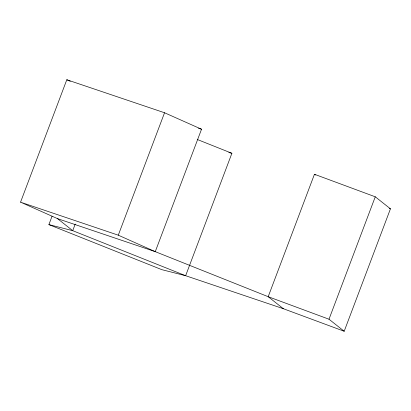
<?xml version="1.0" encoding="UTF-8"?>
<svg xmlns="http://www.w3.org/2000/svg" width="411" height="411" viewBox="0 0 411 411"><rect width="100%" height="100%" fill="white"/><g stroke="black" fill="none" stroke-linecap="round" stroke-linejoin="round"><path stroke-width="0.62" d="M20.55 202.171L66.808 79.744L164.544 112.758L201.529 129.229L155.266 251.655L57.535 218.642L20.55 202.171L118.286 235.179L155.266 251.655L268.193 296.696L329 319.224L344.192 331.256L390.45 208.829L375.264 196.802L314.451 174.269L268.193 296.696L283.379 308.723L344.192 331.256M283.379 308.723L185.644 275.714L161.816 269.657L48.888 224.617L52.063 216.212M75.213 224.072L72.721 230.674L48.888 224.617M118.286 235.179L164.544 112.758M197.434 139.54L231.902 153.288L185.644 275.714L72.721 230.674L57.535 218.642M329 319.224L375.264 196.802M228.85 152.512L231.902 153.288M198.492 128.206L201.529 129.229M389.248 208.382L390.45 208.829M66.808 79.744L70.276 81.291M314.451 174.269L315.432 175.045"/></g></svg>
